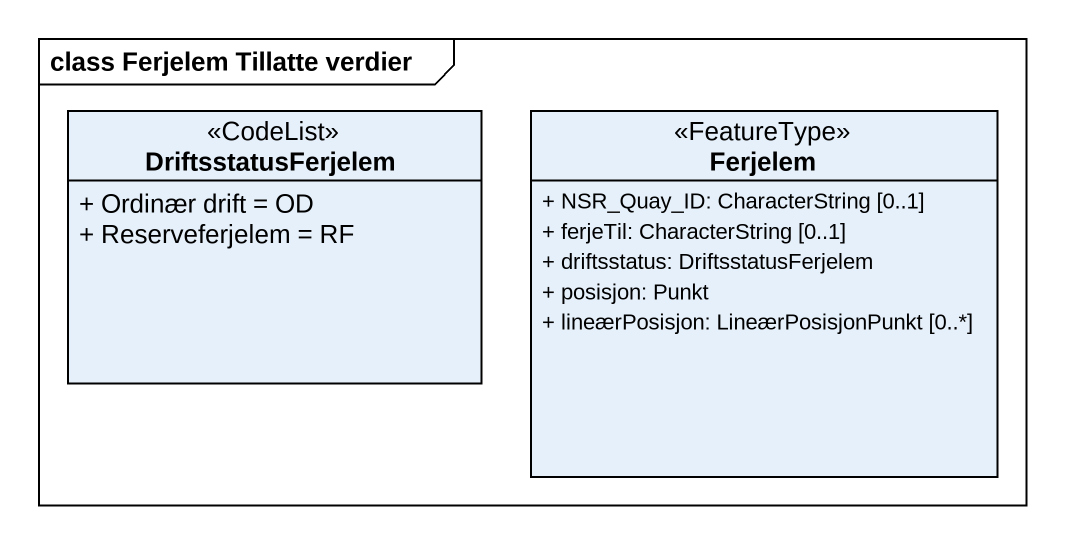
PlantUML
@startuml
mainframe class Ferjelem Tillatte verdier
hide circle
hide empty members
skinparam classAttributeIconSize 0
class DriftsstatusFerjelem <<CodeList>> {
  + Ordinær drift = OD
  + Reserveferjelem = RF
}
class Ferjelem <<FeatureType>> {
  + NSR_Quay_ID: CharacterString [0..1]
  + ferjeTil: CharacterString [0..1]
  + driftsstatus: DriftsstatusFerjelem
  + posisjon: Punkt
  + lineærPosisjon: LineærPosisjonPunkt [0..*]
}
@enduml
